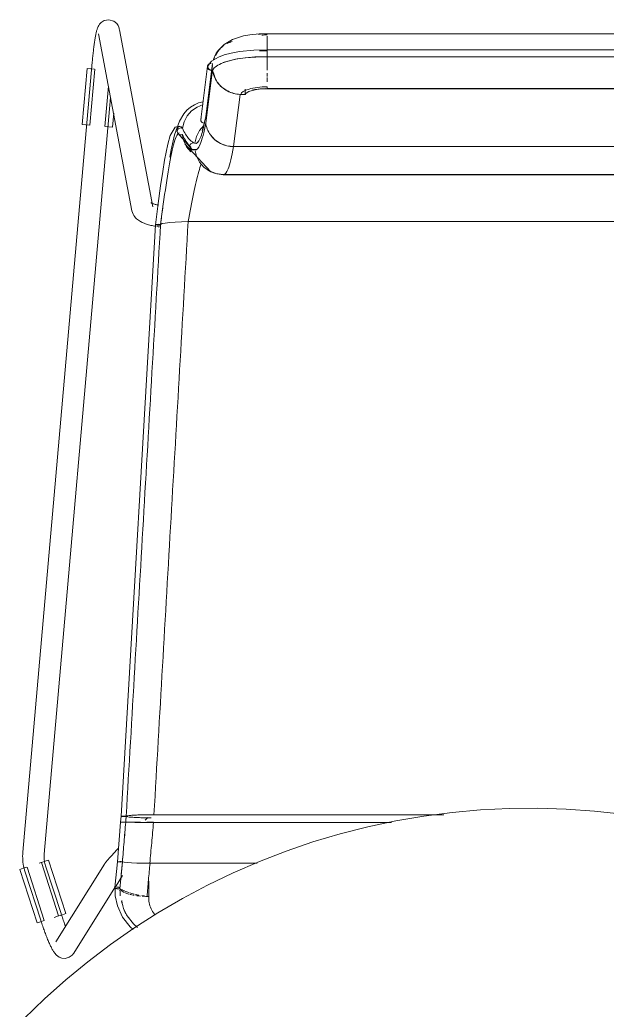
# Model space of a CAD drawing. Header units: millimetres. Extents: x 155927 to 317870, y -36033 to 97293.
# Drawn here: x 209893 to 210223, y 12593 to 13148 of the extents above; entities that cross this region are included whole.
import ezdxf

# ---------------------------------------------------------------- set-up
doc = ezdxf.new("R2010")
doc.units = ezdxf.units.MM
doc.header["$MEASUREMENT"] = 0
doc.layers.add('I-FURN', color=8, linetype='CONTINUOUS', lineweight=9)

msp = doc.modelspace()

# ---------------------------------------------------------------- linework, layer by layer
at = {"layer": 'I-FURN'}
for p, q in [((209940.38, 13147.8), (209938.73, 13146.75)), ((209943.14, 13148.28), (209940.38, 13147.8)), ((209945.89, 13147.45), (209943.14, 13148.28)), ((209945.89, 13147.45), (209947.47, 13146.12)), ((209936.21, 13142.08), (209936.11, 13141.67)), ((209936.32, 13142.48), (209936.21, 13142.08)), ((209936.44, 13142.88), (209936.32, 13142.48)), ((209936.56, 13143.28), (209936.44, 13142.88)), ((209936.7, 13143.68), (209936.56, 13143.28)), ((209936.87, 13144.11), (209936.7, 13143.68)), ((209937.09, 13144.58), (209936.87, 13144.11)), ((209937.39, 13145.14), (209937.09, 13144.58)), ((209937.87, 13145.85), (209937.39, 13145.14)), ((209938.73, 13146.75), (209937.87, 13145.85)), ((209947.47, 13146.12), (209948.21, 13145.04)), ((209948.21, 13145.04), (209948.59, 13144.24)), ((209948.59, 13144.24), (209948.8, 13143.62)), ((209948.8, 13143.62), (209948.94, 13143.1)), ((209948.94, 13143.1), (209949.03, 13142.69)), ((209967.84, 13043.4), (209949.03, 13142.69)), ((209935.16, 13136.61), (209935.07, 13136.01)), ((209935.25, 13137.2), (209935.16, 13136.61)), ((209935.34, 13137.77), (209935.25, 13137.2)), ((209935.44, 13138.32), (209935.34, 13137.77)), ((209935.53, 13138.85), (209935.44, 13138.32)), ((209935.62, 13139.37), (209935.53, 13138.85)), ((209935.72, 13139.86), (209935.62, 13139.37)), ((209935.81, 13140.34), (209935.72, 13139.86)), ((209935.91, 13140.8), (209935.81, 13140.34)), ((209936.01, 13141.24), (209935.91, 13140.8)), ((209936.11, 13141.67), (209936.01, 13141.24)), ((209937.24, 13140.45), (209956.05, 13041.16)), ((210007.84, 13134.36), (210012.56, 13137.23)), ((210012.56, 13137.23), (210018.71, 13139.25)), ((210018.71, 13139.25), (210022.21, 13139.9)), ((210022.21, 13139.9), (210027.42, 13140.42)), ((210027.42, 13140.42), (210031.93, 13140.5)), ((210031.93, 13140.5), (210031.93, 13140.33)), ((210326.79, 13140.5), (210031.93, 13140.5)), ((210031.93, 13140.2), (210031.93, 13140.48)), ((210031.93, 13137.26), (210031.93, 13139.01)), ((210031.93, 13134.4), (210031.93, 13136.98)), ((209934.45, 13131.38), (209934.37, 13130.67)), ((209934.54, 13132.08), (209934.45, 13131.38)), ((209934.62, 13132.77), (209934.54, 13132.08)), ((209934.71, 13133.44), (209934.62, 13132.77)), ((209934.8, 13134.11), (209934.71, 13133.44)), ((209934.89, 13134.76), (209934.8, 13134.11)), ((209934.98, 13135.39), (209934.89, 13134.76)), ((209935.07, 13136.01), (209934.98, 13135.39)), ((210004.2, 13130.45), (210005.87, 13132.52)), ((210005.87, 13132.52), (210007.84, 13134.36)), ((210016.49, 13130.52), (210024.37, 13131.32)), ((210024.37, 13131.32), (210031.93, 13131.46)), ((210031.93, 13134.24), (210031.93, 13131.22)), ((210031.93, 13131.22), (210031.93, 13134.23)), ((210326.79, 13131.46), (210031.93, 13131.46)), ((210031.93, 13127.51), (210031.93, 13131.46)), ((210031.93, 13131.46), (210031.93, 13131.39)), ((210031.93, 13131.39), (210031.93, 13131.2)), ((210031.93, 13131.2), (210031.93, 13130.89)), ((210031.93, 13130.89), (210031.93, 13130.5)), ((209933.84, 13125.51), (209933.77, 13124.76)), ((209933.91, 13126.26), (209933.84, 13125.51)), ((209933.98, 13127.01), (209933.91, 13126.26)), ((209934.06, 13127.76), (209933.98, 13127.01)), ((209934.13, 13128.49), (209934.06, 13127.76)), ((209934.21, 13129.23), (209934.13, 13128.49)), ((209934.29, 13129.95), (209934.21, 13129.23)), ((209934.37, 13130.67), (209934.29, 13129.95)), ((210000.73, 13125.08), (210004.56, 13127.38)), ((210002.86, 13128.18), (210004.2, 13130.45)), ((210004.56, 13127.38), (210007.73, 13128.57)), ((210007.73, 13128.57), (210011.77, 13129.65)), ((210010.6, 13125.3), (210007.78, 13124.43)), ((210014.1, 13126.11), (210010.6, 13125.3)), ((210011.77, 13129.65), (210016.49, 13130.52)), ((210019.54, 13126.94), (210014.1, 13126.11)), ((210025.52, 13127.41), (210019.54, 13126.94)), ((210031.93, 13127.5), (210025.52, 13127.41)), ((210031.93, 13130.5), (210031.93, 13130.05)), ((210031.93, 13130.05), (210031.93, 13129.56)), ((210031.93, 13129.56), (210031.93, 13129.06)), ((210031.93, 13129.06), (210031.93, 13128.58)), ((210031.93, 13128.58), (210031.93, 13128.17)), ((210031.93, 13128.17), (210031.93, 13127.84)), ((210031.93, 13127.84), (210031.93, 13127.61)), ((210031.93, 13127.61), (210031.93, 13127.51)), ((210031.93, 13127.53), (210031.93, 13123.72)), ((210031.93, 13123.72), (210031.93, 13127.53)), ((210031.93, 13127.5), (210326.79, 13127.5)), ((209933.76, 13124.6), (209894.81, 12681.28)), ((209928.18, 13089.59), (209930.94, 13121)), ((209930.94, 13121), (209932.99, 13120.82)), ((209932.42, 13089.21), (209935.18, 13120.62)), ((209932.99, 13120.82), (209935.05, 13120.64)), ((209933.77, 13124.76), (209933.76, 13124.6)), ((209994.63, 13092.42), (209998.48, 13122.19)), ((209997.46, 13090.51), (210001.3, 13120.21)), ((209997.48, 13094.06), (210001.32, 13123.75)), ((209998.84, 13122.69), (210000.73, 13125.08)), ((210000.55, 13117.78), (210001.17, 13122.56)), ((210007.78, 13124.43), (210007.26, 13124.24)), ((210031.93, 13119.97), (210031.93, 13123.52)), ((210031.93, 13116.5), (210031.93, 13118.34)), ((210031.93, 13113.51), (210031.93, 13115.98)), ((209942.85, 13111.08), (209940.86, 13088.47)), ((210019.58, 13109.35), (210019.58, 13106.34)), ((210021.57, 13107.99), (210023.55, 13108.66)), ((210023.55, 13108.66), (210026.05, 13109.17)), ((210026.05, 13109.17), (210028.9, 13109.49)), ((210028.9, 13109.49), (210031.93, 13109.6)), ((210326.79, 13109.66), (210031.93, 13109.66)), ((210031.93, 13109.6), (210326.79, 13109.6)), ((209906.76, 12680.23), (209944.06, 13104.73)), ((210013, 13077.13), (210016.86, 13106.41)), ((210016.86, 13106.41), (210019.58, 13106.34)), ((210019.58, 13106.34), (210020.22, 13107.2)), ((210020.22, 13107.2), (210021.57, 13107.99)), ((209986.89, 13097.52), (209985.15, 13095.56)), ((209988.87, 13099.2), (209986.89, 13097.52)), ((209991.07, 13100.58), (209988.87, 13099.2)), ((209992.57, 13099.35), (209989.48, 13097.18)), ((209993.43, 13101.61), (209991.07, 13100.58)), ((209996.08, 13100.75), (209992.57, 13099.35)), ((209995.94, 13102.27), (209993.43, 13101.61)), ((209945.09, 13088.1), (209945.79, 13095.99)), ((209985.15, 13095.56), (209982.65, 13091.44)), ((209987, 13094.35), (209985.26, 13091.03)), ((209989.48, 13097.18), (209987, 13094.35)), ((209994.68, 13092.65), (209994.61, 13092.18)), ((209994.61, 13092.18), (209994.68, 13091.71)), ((209994.87, 13093.09), (209994.68, 13092.65)), ((209996.23, 13088.55), (209997.6, 13094.84)), ((209930.23, 13089.41), (209928.18, 13089.59)), ((209932.29, 13089.22), (209930.23, 13089.41)), ((209943.05, 13088.28), (209940.99, 13088.46)), ((209945.09, 13088.1), (209943.05, 13088.28)), ((209977.58, 13083.45), (209980.35, 13088.09)), ((209982.65, 13091.44), (209979.98, 13083.82)), ((209980.35, 13088.09), (209982.54, 13088.62)), ((209981.75, 13086.64), (209981.55, 13086.18)), ((209981.56, 13086.18), (209981.75, 13086.64)), ((209981.75, 13086.64), (209982.05, 13087.03)), ((209982.05, 13087.03), (209981.75, 13086.64)), ((209982.05, 13087.03), (209982.44, 13087.34)), ((209982.44, 13087.34), (209982.05, 13087.03)), ((209982.44, 13087.34), (209982.9, 13087.53)), ((209982.89, 13087.53), (209982.44, 13087.34)), ((209982.54, 13088.62), (209983.45, 13088.32)), ((209983.39, 13087.61), (209982.89, 13087.53)), ((209982.9, 13087.53), (209983.39, 13087.61)), ((209983.39, 13087.61), (209983.89, 13087.56)), ((209983.89, 13087.57), (209983.39, 13087.61)), ((209984.36, 13087.4), (209983.89, 13087.57)), ((209983.89, 13087.56), (209984.36, 13087.4)), ((209985.26, 13091.03), (209984.36, 13087.4)), ((209996.47, 13089.02), (209993.96, 13086.14)), ((209994.68, 13091.71), (209994.87, 13091.27)), ((209994.87, 13091.27), (209995.16, 13090.89)), ((209995.16, 13090.89), (209995.55, 13090.59)), ((209995.47, 13086.11), (209996.23, 13088.55)), ((209995.55, 13090.59), (209996, 13090.4)), ((209996, 13090.4), (209996.49, 13090.32)), ((209996.49, 13090.32), (209996.99, 13090.35)), ((209976.17, 13078.45), (209977.58, 13083.45)), ((209979.98, 13083.82), (209978.09, 13075.3)), ((209981.48, 13085.7), (209981.56, 13086.18)), ((209981.55, 13086.18), (209981.48, 13085.7)), ((209981.54, 13085.21), (209981.48, 13085.7)), ((209981.48, 13085.7), (209981.54, 13085.21)), ((209981.73, 13084.75), (209981.54, 13085.21)), ((209981.54, 13085.21), (209981.72, 13084.75)), ((209981.68, 13084.84), (209989.8, 13075.42)), ((209981.83, 13084.57), (209981.71, 13084.79)), ((209981.72, 13084.75), (209982.01, 13084.35)), ((209982.01, 13084.35), (209981.73, 13084.75)), ((209982.39, 13084.03), (209982.01, 13084.35)), ((209982.01, 13084.35), (209982.39, 13084.03)), ((209982.84, 13083.83), (209982.39, 13084.03)), ((209982.39, 13084.03), (209982.84, 13083.82)), ((209983.33, 13083.74), (209982.84, 13083.83)), ((209982.84, 13083.82), (209983.33, 13083.73)), ((209983.83, 13083.77), (209983.33, 13083.74)), ((209983.33, 13083.73), (209983.83, 13083.76)), ((209984.31, 13083.92), (209983.83, 13083.77)), ((209983.83, 13083.76), (209984.31, 13083.91)), ((209985.1, 13080.3), (209984.31, 13083.92)), ((209984.31, 13083.91), (209985.09, 13080.3)), ((209992.21, 13082.75), (209991.32, 13079.03)), ((209993.96, 13086.14), (209992.21, 13082.75)), ((210000.09, 13083.75), (210002.57, 13081)), ((210002.57, 13081), (210005.69, 13078.93)), ((209974.37, 13069.44), (209976.17, 13078.45)), ((209978.09, 13075.3), (209977.35, 13071.23)), ((209985.09, 13080.3), (209986.73, 13076.98)), ((209986.74, 13076.98), (209985.1, 13080.3)), ((209985.79, 13078.65), (210000.39, 13062.95)), ((209986.73, 13076.98), (209989.13, 13074.14)), ((209989.13, 13074.14), (209986.74, 13076.98)), ((209988.54, 13077.77), (209988.47, 13077.28)), ((209988.47, 13077.28), (209988.54, 13076.79)), ((209988.48, 13077.28), (209988.54, 13077.77)), ((209988.54, 13076.79), (209988.48, 13077.28)), ((209988.54, 13077.77), (209988.73, 13078.23)), ((209988.73, 13078.23), (209988.54, 13077.77)), ((209988.73, 13076.33), (209988.54, 13076.79)), ((209988.54, 13076.79), (209988.73, 13076.33)), ((209988.73, 13078.23), (209989.03, 13078.63)), ((209989.02, 13078.63), (209988.73, 13078.23)), ((209989.03, 13075.93), (209988.73, 13076.33)), ((209988.73, 13076.33), (209989.02, 13075.92)), ((209989.41, 13078.95), (209989.02, 13078.63)), ((209989.02, 13075.92), (209989.41, 13075.61)), ((209989.03, 13078.63), (209989.41, 13078.95)), ((209989.41, 13075.61), (209989.03, 13075.93)), ((209989.41, 13078.95), (209989.86, 13079.15)), ((209989.86, 13079.15), (209989.41, 13078.95)), ((209989.86, 13075.41), (209989.41, 13075.61)), ((209989.41, 13075.61), (209989.86, 13075.41)), ((209989.5, 13075.56), (209992.38, 13075.51)), ((209989.86, 13079.15), (209990.35, 13079.23)), ((209990.35, 13079.23), (209989.86, 13079.15)), ((209990.35, 13075.33), (209989.86, 13075.41)), ((209989.86, 13075.41), (209990.35, 13075.32)), ((209990.35, 13079.23), (209990.85, 13079.19)), ((209990.85, 13079.19), (209990.35, 13079.23)), ((209990.85, 13075.37), (209990.35, 13075.33)), ((209990.35, 13075.32), (209990.85, 13075.36)), ((209990.64, 13079.32), (209991.07, 13079.13)), ((209990.85, 13079.19), (209991.32, 13079.03)), ((209991.32, 13079.03), (209990.85, 13079.19)), ((209991.32, 13075.53), (209990.85, 13075.37)), ((209990.85, 13075.36), (209991.32, 13075.52)), ((209991.32, 13075.52), (209992.21, 13071.81)), ((210005.69, 13078.93), (210009.23, 13077.61)), ((210009.23, 13077.61), (210013, 13077.13)), ((210345.72, 13077.13), (210013, 13077.13)), ((210013, 13077.13), (210345.72, 13077.13)), ((209992.23, 13071.75), (209993.96, 13068.42)), ((209993.97, 13068.42), (209992.24, 13071.75)), ((209973.34, 13063.12), (209974.37, 13069.44)), ((209993.96, 13068.42), (209996.47, 13065.54)), ((209996.47, 13065.55), (209993.97, 13068.42)), ((209999.61, 13063.38), (209996.47, 13065.55)), ((209996.47, 13065.54), (209999.61, 13063.37)), ((209972.15, 13055.1), (209973.34, 13063.12)), ((209999.29, 13063.55), (210003.76, 13061.82)), ((210003.18, 13062.01), (209999.61, 13063.38)), ((209999.61, 13063.37), (210003.18, 13062.01)), ((210000.39, 13062.95), (210002.32, 13062.25)), ((210006.97, 13061.54), (210003.18, 13062.01)), ((210003.18, 13062.01), (210006.97, 13061.53)), ((210003.76, 13061.82), (210007.51, 13061.38)), ((210351.75, 13061.53), (210006.97, 13061.53)), ((210006.97, 13061.53), (210351.75, 13061.53)), ((210007.5, 13061.38), (210312.3, 13061.38)), ((209970.8, 13045.17), (209972.15, 13055.1)), ((209966.62, 13045.63), (209966.65, 13045.61)), ((209966.65, 13045.61), (209966.72, 13045.57)), ((209966.72, 13045.57), (209966.81, 13045.52)), ((209966.81, 13045.52), (209966.96, 13045.45)), ((209966.96, 13045.45), (209967.15, 13045.36)), ((209967.15, 13045.36), (209967.39, 13045.26)), ((209967.39, 13045.26), (209967.65, 13045.16)), ((209967.65, 13045.16), (209967.96, 13045.06)), ((209967.96, 13045.06), (209968.29, 13044.95)), ((209968.29, 13044.95), (209968.66, 13044.84)), ((209968.66, 13044.84), (209969.05, 13044.73)), ((209969.05, 13044.73), (209969.47, 13044.63)), ((209969.25, 13033.32), (209970.8, 13045.17)), ((209969.47, 13044.63), (209969.92, 13044.52)), ((209969.92, 13044.52), (209970.39, 13044.42)), ((209970.39, 13044.42), (209970.88, 13044.32)), ((209956.05, 13041.16), (209956.31, 13040.17)), ((209956.31, 13040.17), (209956.67, 13039.28)), ((209956.67, 13039.28), (209957.11, 13038.49)), ((209957.11, 13038.49), (209957.59, 13037.8)), ((209957.59, 13037.8), (209958.1, 13037.2)), ((209958.1, 13037.2), (209958.63, 13036.69)), ((209958.63, 13036.69), (209959.16, 13036.23)), ((209969.24, 13033.31), (209949.96, 12701.41)), ((209959.16, 13036.23), (209959.69, 13035.83)), ((209959.69, 13035.83), (209960.22, 13035.47)), ((209960.22, 13035.47), (209960.76, 13035.15)), ((209960.76, 13035.15), (209961.3, 13034.86)), ((209961.3, 13034.86), (209961.85, 13034.59)), ((209961.85, 13034.59), (209962.41, 13034.33)), ((209962.41, 13034.33), (209962.98, 13034.1)), ((209962.98, 13034.1), (209963.56, 13033.88)), ((209963.56, 13033.88), (209964.16, 13033.67)), ((209964.16, 13033.67), (209964.76, 13033.48)), ((209964.76, 13033.48), (209965.38, 13033.3)), ((209965.38, 13033.3), (209966.01, 13033.12)), ((209966.01, 13033.12), (209966.65, 13032.96)), ((209966.65, 13032.96), (209967.31, 13032.81)), ((209967.31, 13032.81), (209967.97, 13032.67)), ((209967.97, 13032.67), (209968.65, 13032.53)), ((209968.65, 13032.53), (209969.35, 13032.41)), ((209969.24, 13033.32), (209969.31, 13033.37)), ((209969.3, 13033.26), (209969.24, 13033.31)), ((209969.32, 13033.37), (209969.25, 13033.32)), ((209969.25, 13033.32), (209969.31, 13033.26)), ((209969.49, 13033.21), (209969.3, 13033.26)), ((209969.31, 13033.37), (209969.51, 13033.42)), ((209969.31, 13033.26), (209969.49, 13033.21)), ((209969.51, 13033.42), (209969.32, 13033.37)), ((209969.49, 13033.21), (209969.78, 13033.17)), ((209969.78, 13033.17), (209969.49, 13033.21)), ((209969.81, 13033.46), (209969.51, 13033.42)), ((209969.51, 13033.42), (209969.81, 13033.46)), ((209969.78, 13033.17), (209970.16, 13033.13)), ((209970.16, 13033.13), (209969.78, 13033.17)), ((209970.19, 13033.5), (209969.81, 13033.46)), ((209969.81, 13033.46), (209970.19, 13033.5)), ((209970.05, 13032.29), (209970.77, 13032.18)), ((209970.16, 13033.13), (209970.61, 13033.11)), ((209970.61, 13033.11), (209970.16, 13033.13)), ((209970.65, 13033.52), (209970.19, 13033.5)), ((209970.19, 13033.5), (209970.65, 13033.52)), ((209970.61, 13033.11), (209971.1, 13033.1)), ((209971.1, 13033.1), (209970.61, 13033.11)), ((209971.14, 13033.53), (209970.65, 13033.52)), ((209970.65, 13033.52), (209971.14, 13033.53)), ((209970.77, 13032.18), (209971.49, 13032.08)), ((209971.1, 13033.1), (209971.6, 13033.1)), ((209971.6, 13033.1), (209971.1, 13033.1)), ((209971.64, 13033.52), (209971.14, 13033.53)), ((209971.14, 13033.53), (209971.64, 13033.52)), ((209972.11, 13033.5), (209971.64, 13033.52)), ((209971.64, 13033.52), (209972.11, 13033.5)), ((209972.11, 13033.5), (209973.01, 13033.9)), ((209973.01, 13033.9), (209972.11, 13033.5)), ((209973.01, 13033.9), (209974.75, 13034.27)), ((209974.76, 13034.27), (209973.01, 13033.9)), ((209974.76, 13034.27), (209977.22, 13034.58)), ((209977.25, 13034.58), (209974.76, 13034.27)), ((209977.25, 13034.58), (209980.31, 13034.82)), ((209980.36, 13034.82), (209977.25, 13034.58)), ((209980.35, 13034.82), (209983.83, 13034.97)), ((209983.89, 13034.97), (209980.36, 13034.82)), ((209983.89, 13034.97), (209987.58, 13035.03)), ((209987.66, 13035.03), (209983.89, 13034.97)), ((210371.06, 13035.03), (209987.66, 13035.03)), ((209987.66, 13035.03), (210371.06, 13035.03)), ((210135.77, 12703.61), (210119.9, 12701.55)), ((210151.7, 12705.04), (210135.77, 12703.61)), ((210167.68, 12705.83), (210151.7, 12705.04)), ((210183.68, 12705.97), (210167.68, 12705.83)), ((210199.67, 12705.48), (210183.68, 12705.97)), ((210215.63, 12704.35), (210199.67, 12705.48)), ((210231.53, 12702.58), (210215.63, 12704.35)), ((209949.68, 12698.05), (209947.86, 12675.85)), ((209949.68, 12698.05), (209949.95, 12701.41)), ((209949.75, 12698.05), (209949.68, 12698.05)), ((209949.68, 12698.05), (209949.75, 12698.05)), ((209949.75, 12698.05), (209949.68, 12698.05)), ((209949.68, 12698.05), (209949.74, 12698.05)), ((209949.93, 12698.04), (209950.23, 12698.04)), ((209950.23, 12698.04), (209949.94, 12698.04)), ((209950.02, 12701.43), (209949.96, 12701.41)), ((209949.96, 12701.41), (209950.02, 12701.38)), ((209950.21, 12701.46), (209950.02, 12701.43)), ((209950.02, 12701.38), (209950.21, 12701.35)), ((209950.5, 12701.48), (209950.21, 12701.46)), ((209950.21, 12701.35), (209950.51, 12701.33)), ((209950.23, 12698.05), (209950.62, 12698.05)), ((209950.61, 12698.05), (209950.23, 12698.05)), ((209950.61, 12698.04), (209950.23, 12698.04)), ((209950.23, 12698.04), (209950.61, 12698.04)), ((209950.88, 12701.5), (209950.5, 12701.48)), ((209950.51, 12701.33), (209950.89, 12701.31)), ((209951.07, 12698.05), (209950.61, 12698.05)), ((209951.06, 12698.04), (209950.61, 12698.04)), ((209950.61, 12698.04), (209951.06, 12698.04)), ((209950.62, 12698.05), (209951.07, 12698.05)), ((209951.33, 12701.51), (209950.88, 12701.5)), ((209950.89, 12701.31), (209951.34, 12701.3)), ((209951.55, 12698.04), (209951.06, 12698.04)), ((209951.06, 12698.04), (209951.55, 12698.04)), ((209951.07, 12698.05), (209951.56, 12698.05)), ((209951.56, 12698.05), (209951.07, 12698.05)), ((209951.82, 12701.52), (209951.33, 12701.51)), ((209951.34, 12701.3), (209951.83, 12701.3)), ((209952.05, 12698.04), (209951.55, 12698.04)), ((209951.55, 12698.04), (209952.05, 12698.04)), ((209951.56, 12698.05), (209952.06, 12698.05)), ((209952.05, 12698.05), (209951.56, 12698.05)), ((209952.32, 12701.51), (209951.82, 12701.52)), ((209951.83, 12701.3), (209952.33, 12701.3)), ((209952.52, 12698.05), (209952.05, 12698.05)), ((209952.52, 12698.04), (209952.05, 12698.04)), ((209952.05, 12698.04), (209952.52, 12698.04)), ((209952.06, 12698.05), (209952.53, 12698.05)), ((209952.79, 12701.51), (209952.32, 12701.51)), ((209952.33, 12701.3), (209952.8, 12701.31)), ((209953.41, 12698.02), (209952.52, 12698.04)), ((209952.52, 12698.04), (209953.4, 12698.02)), ((209953.68, 12701.72), (209952.79, 12701.51)), ((209952.8, 12701.31), (209953.7, 12701.1)), ((209953.4, 12698.02), (209955.15, 12698.01)), ((209955.15, 12698.01), (209953.41, 12698.02)), ((209953.42, 12698.07), (209955.18, 12698.08)), ((209955.17, 12698.08), (209953.42, 12698.07)), ((209955.43, 12701.91), (209953.68, 12701.72)), ((209953.7, 12701.1), (209955.45, 12700.9)), ((209955.15, 12698.01), (209957.65, 12698)), ((209957.65, 12698), (209955.16, 12698.01)), ((209957.67, 12698.09), (209955.17, 12698.08)), ((209955.18, 12698.08), (209957.67, 12698.09)), ((209957.93, 12702.07), (209955.43, 12701.91)), ((209955.45, 12700.9), (209957.95, 12700.74)), ((209957.65, 12698), (209960.79, 12697.99)), ((209960.79, 12697.99), (209957.66, 12698)), ((209957.67, 12698.09), (209960.8, 12698.1)), ((209960.79, 12698.1), (209957.67, 12698.09)), ((209961.06, 12702.2), (209957.93, 12702.07)), ((209957.95, 12700.74), (209961.07, 12700.62)), ((209964.36, 12697.99), (209960.79, 12697.99)), ((209960.79, 12697.99), (209964.36, 12697.99)), ((209964.62, 12702.27), (209961.06, 12702.2)), ((209961.07, 12700.62), (209964.62, 12700.54)), ((209964.92, 12700.66), (209963.45, 12699.13)), ((209964.35, 12698.11), (209968.13, 12698.11)), ((209968.13, 12698.11), (209964.35, 12698.11)), ((209968.14, 12697.98), (209964.36, 12697.99)), ((209964.36, 12697.99), (209968.14, 12697.98)), ((209968.41, 12702.3), (209964.62, 12702.27)), ((209964.62, 12700.54), (209966.87, 12700.52)), ((210101.78, 12697.98), (209968.14, 12697.98)), ((209968.14, 12697.98), (210101.78, 12697.98)), ((210131, 12702.3), (209968.41, 12702.3)), ((209968.41, 12702.3), (210131, 12702.3)), ((210104.13, 12698.86), (210088.48, 12695.53)), ((210119.9, 12701.55), (210104.13, 12698.86)), ((210088.48, 12695.53), (210072.97, 12691.59)), ((210057.64, 12687.03), (210042.5, 12681.85)), ((210072.97, 12691.59), (210057.64, 12687.03)), ((209894.81, 12681.28), (209894.73, 12680.14)), ((209945.44, 12680.25), (209945.82, 12680.67)), ((209945.82, 12680.67), (209946.21, 12681.09)), ((209946.21, 12681.09), (209946.61, 12681.53)), ((209946.61, 12681.53), (209947.03, 12681.97)), ((209947.03, 12681.97), (209947.45, 12682.42)), ((209947.45, 12682.42), (209947.88, 12682.89)), ((209947.88, 12682.89), (209948.32, 12683.36)), ((210042.5, 12681.85), (210027.58, 12676.08)), ((209894.73, 12680.14), (209894.7, 12679)), ((209894.7, 12679), (209894.71, 12677.86)), ((209894.71, 12677.86), (209894.77, 12676.72)), ((209894.77, 12676.72), (209894.88, 12675.58)), ((209894.88, 12675.58), (209895.03, 12674.45)), ((209903.95, 12675.1), (209905.11, 12675.48)), ((209905.21, 12675.51), (209914.9, 12645.5)), ((209905.33, 12675.55), (209907.3, 12676.18)), ((209906.7, 12678.88), (209906.72, 12679.54)), ((209906.71, 12678.22), (209906.7, 12678.88)), ((209906.74, 12677.56), (209906.71, 12678.22)), ((209906.72, 12679.54), (209906.76, 12680.2)), ((209906.81, 12676.9), (209906.74, 12677.56)), ((209906.76, 12680.2), (209906.76, 12680.23)), ((209906.89, 12676.24), (209906.81, 12676.9)), ((209907.01, 12675.59), (209906.89, 12676.24)), ((209907.15, 12674.94), (209907.01, 12675.59)), ((209907.3, 12676.18), (209909.25, 12676.81)), ((209918.94, 12646.81), (209909.25, 12676.81)), ((209940.82, 12674.9), (209941, 12675.16)), ((209941, 12675.16), (209941.17, 12675.39)), ((209941.17, 12675.39), (209941.35, 12675.61)), ((209941.35, 12675.61), (209941.53, 12675.83)), ((209941.53, 12675.83), (209941.72, 12676.06)), ((209941.72, 12676.06), (209941.92, 12676.31)), ((209941.92, 12676.31), (209942.13, 12676.56)), ((209942.13, 12676.56), (209942.36, 12676.82)), ((209942.36, 12676.82), (209942.61, 12677.1)), ((209942.61, 12677.1), (209942.86, 12677.4)), ((209942.86, 12677.4), (209943.14, 12677.71)), ((209943.14, 12677.71), (209943.42, 12678.03)), ((209943.42, 12678.03), (209943.73, 12678.37)), ((209943.73, 12678.37), (209944.04, 12678.72)), ((209944.04, 12678.72), (209944.37, 12679.08)), ((209944.37, 12679.08), (209944.71, 12679.46)), ((209944.71, 12679.46), (209945.07, 12679.85)), ((209945.07, 12679.85), (209945.44, 12680.25)), ((209947.85, 12675.85), (209946.43, 12661.35)), ((209947.92, 12675.87), (209947.85, 12675.85)), ((209947.85, 12675.85), (209947.92, 12675.82)), ((209947.86, 12675.85), (209947.92, 12675.87)), ((209947.92, 12675.82), (209947.86, 12675.85)), ((209948.1, 12675.9), (209947.92, 12675.87)), ((209947.92, 12675.87), (209948.11, 12675.9)), ((209947.92, 12675.82), (209948.11, 12675.8)), ((209948.4, 12675.92), (209948.1, 12675.9)), ((209948.11, 12675.9), (209948.4, 12675.92)), ((209948.11, 12675.8), (209948.41, 12675.77)), ((209948.41, 12675.77), (209948.11, 12675.8)), ((209948.78, 12675.93), (209948.4, 12675.92)), ((209948.4, 12675.92), (209948.78, 12675.93)), ((209948.41, 12675.77), (209948.79, 12675.76)), ((209948.79, 12675.76), (209948.41, 12675.77)), ((209949.23, 12675.94), (209948.78, 12675.93)), ((209948.78, 12675.93), (209949.23, 12675.94)), ((209948.79, 12675.76), (209949.24, 12675.75)), ((209949.25, 12675.75), (209948.79, 12675.76)), ((209949.72, 12675.95), (209949.23, 12675.94)), ((209949.23, 12675.94), (209949.72, 12675.95)), ((209949.24, 12675.75), (209949.73, 12675.74)), ((209949.74, 12675.74), (209949.25, 12675.75)), ((209949.73, 12675.74), (209950.23, 12675.75)), ((209950.24, 12675.75), (209949.74, 12675.74)), ((209950.69, 12675.94), (209950.22, 12675.95)), ((209950.22, 12675.95), (209950.69, 12675.94)), ((209950.23, 12675.75), (209950.7, 12675.75)), ((209950.71, 12675.75), (209950.24, 12675.75)), ((209950.7, 12675.75), (209951.59, 12675.56)), ((209951.59, 12675.56), (209950.71, 12675.75)), ((209953.31, 12675.38), (209951.59, 12675.56)), ((209951.59, 12675.56), (209953.33, 12675.38)), ((209955.77, 12675.23), (209953.33, 12675.38)), ((209953.33, 12675.38), (209955.81, 12675.23)), ((209958.84, 12675.12), (209955.8, 12675.23)), ((209955.81, 12675.23), (209958.91, 12675.12)), ((209962.35, 12675.04), (209958.9, 12675.12)), ((209958.91, 12675.12), (209962.34, 12675.04)), ((210027.58, 12676.08), (210012.9, 12669.71)), ((209893.1, 12671.6), (209895.05, 12672.23)), ((209902.78, 12641.59), (209893.1, 12671.6)), ((209895.03, 12674.45), (209895.23, 12673.32)), ((209895.05, 12672.23), (209897.02, 12672.87)), ((209895.23, 12673.32), (209895.47, 12672.21)), ((209895.47, 12672.21), (209895.75, 12671.1)), ((209895.75, 12671.1), (209896.08, 12670.01)), ((209896.08, 12670.01), (209896.1, 12669.96)), ((209896.1, 12669.96), (209904.81, 12643.15)), ((209906.83, 12642.9), (209897.14, 12672.9)), ((209907.32, 12674.3), (209907.15, 12674.94)), ((209907.51, 12673.67), (209907.32, 12674.3)), ((209916.22, 12646.86), (209907.51, 12673.67)), ((209940.6, 12674.58), (209913.3, 12630.99)), ((209940.6, 12674.58), (209940.82, 12674.9)), ((209962.44, 12675.04), (209966.2, 12675.02)), ((209966.08, 12675.02), (209962.44, 12675.04)), ((209966.2, 12675.02), (210026.32, 12675.02)), ((210026.32, 12675.02), (209966.2, 12675.02)), ((210012.9, 12669.71), (209998.49, 12662.77)), ((209947.11, 12662.36), (209950.77, 12668.21)), ((209965.49, 12664.97), (209965.49, 12655.22)), ((209923.47, 12624.62), (209946.5, 12661.39)), ((209946.64, 12656.79), (209946.55, 12662.25)), ((209998.49, 12662.77), (209984.37, 12655.25)), ((209947.85, 12651.14), (209946.64, 12656.79)), ((209965.55, 12656.46), (209964.5, 12656.46)), ((209984.37, 12655.25), (209970.56, 12647.17)), ((209950.76, 12644.83), (209947.85, 12651.14)), ((209953.33, 12645.53), (209951.42, 12649.22)), ((209904.74, 12642.22), (209902.78, 12641.59)), ((209906.71, 12642.86), (209904.74, 12642.22)), ((209904.96, 12642.69), (209904.81, 12643.15)), ((209905.2, 12641.95), (209904.96, 12642.69)), ((209905.45, 12641.22), (209905.2, 12641.95)), ((209912.32, 12644.67), (209914.8, 12645.47)), ((209916.99, 12646.18), (209915.02, 12645.54)), ((209916.33, 12646.53), (209916.22, 12646.86)), ((209916.56, 12645.84), (209916.33, 12646.53)), ((209916.79, 12645.15), (209916.56, 12645.84)), ((209917.02, 12644.46), (209916.79, 12645.15)), ((209918.94, 12646.81), (209916.99, 12646.18)), ((209917.25, 12643.78), (209917.02, 12644.46)), ((209917.49, 12643.11), (209917.25, 12643.78)), ((209917.72, 12642.44), (209917.49, 12643.11)), ((209917.96, 12641.79), (209917.72, 12642.44)), ((209918.19, 12641.14), (209917.96, 12641.79)), ((209955.09, 12639.3), (209950.76, 12644.83)), ((209956.83, 12640.96), (209953.33, 12645.53)), ((209970.56, 12647.17), (209957.08, 12638.55)), ((209905.7, 12640.48), (209905.45, 12641.22)), ((209905.95, 12639.75), (209905.7, 12640.48)), ((209906.2, 12639.03), (209905.95, 12639.75)), ((209906.45, 12638.32), (209906.2, 12639.03)), ((209906.71, 12637.61), (209906.45, 12638.32)), ((209906.96, 12636.91), (209906.71, 12637.61)), ((209907.22, 12636.22), (209906.96, 12636.91)), ((209907.47, 12635.54), (209907.22, 12636.22)), ((209918.43, 12640.5), (209918.19, 12641.14)), ((209918.66, 12639.88), (209918.43, 12640.5)), ((209957.08, 12638.55), (209943.96, 12629.39)), ((209956.8, 12637.93), (209955.09, 12639.3)), ((209959.17, 12639), (209956.83, 12640.96)), ((209907.73, 12634.88), (209907.47, 12635.54)), ((209907.98, 12634.23), (209907.73, 12634.88)), ((209908.23, 12633.59), (209907.98, 12634.23)), ((209908.48, 12632.96), (209908.23, 12633.59)), ((209908.73, 12632.35), (209908.48, 12632.96)), ((209908.98, 12631.75), (209908.73, 12632.35)), ((209909.22, 12631.18), (209908.98, 12631.75)), ((209909.47, 12630.61), (209909.22, 12631.18)), ((209909.71, 12630.07), (209909.47, 12630.61)), ((209909.94, 12629.54), (209909.71, 12630.07)), ((209910.18, 12629.03), (209909.94, 12629.54)), ((209910.41, 12628.54), (209910.18, 12629.03)), ((209910.64, 12628.07), (209910.41, 12628.54)), ((209910.87, 12627.61), (209910.64, 12628.07)), ((209911.1, 12627.17), (209910.87, 12627.61)), ((209911.33, 12626.74), (209911.1, 12627.17)), ((209911.56, 12626.33), (209911.33, 12626.74)), ((209911.8, 12625.93), (209911.56, 12626.33)), ((209912.04, 12625.54), (209911.8, 12625.93)), ((209912.29, 12625.16), (209912.04, 12625.54)), ((209912.57, 12624.76), (209912.29, 12625.16)), ((209943.96, 12629.39), (209931.22, 12619.72)), ((209912.88, 12624.36), (209912.57, 12624.76)), ((209913.25, 12623.94), (209912.88, 12624.36)), ((209913.72, 12623.47), (209913.25, 12623.94)), ((209914.35, 12622.95), (209913.72, 12623.47)), ((209915.26, 12622.39), (209914.35, 12622.95)), ((209916.64, 12621.86), (209915.26, 12622.39)), ((209918.61, 12621.69), (209916.64, 12621.86)), ((209920.84, 12622.28), (209918.61, 12621.69)), ((209931.22, 12619.72), (209918.87, 12609.55)), ((209922.57, 12623.5), (209920.84, 12622.28)), ((209922.57, 12623.5), (209923.47, 12624.62)), ((209918.87, 12609.55), (209906.94, 12598.89)), ((209906.94, 12598.89), (209895.44, 12587.76))]:
    msp.add_line(p, q, dxfattribs=at)
for centre, major_axis, ratio, start_param, end_param in [((210031.93, 13136.22), (-12.4, 0), 0.287441, 4.712389, 4.950404), ((210031.93, 13124.75), (0, -15.75), 0.000004, 5.8107, 5.99294), ((209996.58, 13092.19), (-1.96, 0), 0.955139, 5.775592, 8.064923), ((210013.13, 13092.2), (-15.78, 0), 0.955139, 0.112537, 0.354036), ((210013.13, 13092.2), (-15.78, 0), 0.955139, 0.354206, 0.595753), ((210013.13, 13092.2), (-15.78, 0), 0.955139, 0.595876, 1.562553)]:
    msp.add_ellipse(centre, major_axis=major_axis, ratio=ratio, start_param=start_param, end_param=end_param, dxfattribs=at)
for points in [[(210026.96, 13140.19), (210028.55, 13140.34), (210030.22, 13140.42), (210031.93, 13140.41)], [(210012.33, 13136.05), (210011.37, 13135.8), (210010.44, 13135.45), (210009.55, 13135.02)], [(210027.67, 13130.91), (210029.08, 13130.95), (210030.5, 13130.95), (210031.93, 13130.93)], [(210001.5, 13120.2), (210001.86, 13120.93), (210003.17, 13122.33), (210006.87, 13124.23), (210011.94, 13125.76), (210018.08, 13126.87), (210024.94, 13127.5), (210029.59, 13127.57), (210031.93, 13127.53)], [(210002.01, 13126.01), (210002.12, 13126.37), (210002.25, 13126.74), (210002.38, 13127.09)], [(210001.03, 13120.06), (210000.95, 13120.04), (210000.79, 13120.02), (210000.62, 13120.02), (210000.54, 13120.03)], [(210001.3, 13120.21), (210001.45, 13118.97), (210002.03, 13116.59), (210003.79, 13113.25), (210006.32, 13110.41), (210009.47, 13108.22), (210013.07, 13106.81), (210015.57, 13106.45), (210016.86, 13106.41)], [(210003.01, 13115.23), (210002.45, 13116.33), (210002.12, 13117.51), (210001.84, 13118.7)], [(210017.11, 13106.42), (210017.37, 13107.54), (210020.75, 13109.7), (210028.15, 13110.67), (210031.93, 13110.73)], [(210031.09, 13109.65), (210028.32, 13109.59), (210025.17, 13109.32), (210023.56, 13108.71)], [(209997.46, 13090.51), (209996.43, 13085.01), (209994.39, 13076.95), (209992.34, 13074.98), (209991.32, 13075.53)], [(210006.97, 13061.54), (210007.15, 13061.44), (210007.33, 13061.38), (210007.5, 13061.38)], [(209973.29, 13042.67), (209972.9, 13039.64), (209972.51, 13036.58), (209972.13, 13033.51)], [(209952.79, 12701.51), (209956.01, 12756.91), (209962.45, 12867.67), (209968.89, 12978.27), (209972.11, 13033.5)], [(209977.99, 12868.79), (209981.19, 12924.25), (209984.39, 12979.67), (209987.58, 13035.03)], [(209968.41, 12702.3), (209971.6, 12757.83), (209974.8, 12813.35), (209977.99, 12868.79)], [(209952.8, 12701.31), (209952.2, 12701.29), (209950.69, 12701.29), (209949.95, 12701.37), (209949.95, 12701.41)], [(209950.71, 12675.75), (209951.01, 12679.46), (209951.61, 12686.89), (209952.22, 12694.32), (209952.52, 12698.04)], [(209952.79, 12701.51), (209952.74, 12700.93), (209952.65, 12699.77), (209952.56, 12698.62), (209952.52, 12698.04)], [(209952.8, 12701.31), (209952.75, 12700.76), (209952.66, 12699.68), (209952.57, 12698.6), (209952.53, 12698.05)], [(209967.11, 12686.49), (209967.46, 12690.32), (209967.8, 12694.15), (209968.14, 12697.98)], [(209950.69, 12675.94), (209950.99, 12679.59), (209951.3, 12683.24), (209951.6, 12686.89)], [(209951.9, 12690.5), (209951.93, 12690.91), (209951.97, 12691.32), (209952, 12691.73)], [(209966.08, 12675.02), (209966.42, 12678.84), (209966.77, 12682.66), (209967.11, 12686.49)], [(209950.7, 12675.75), (209950.46, 12673.23), (209949.98, 12668.19), (209949.51, 12663.24), (209949.27, 12660.8)], [(209950.69, 12675.94), (209950.45, 12673.57), (209950.22, 12671.2), (209949.98, 12668.86)], [(209966.2, 12675.02), (209965.89, 12671.88), (209965.3, 12665.63), (209964.76, 12659.49), (209964.5, 12656.46)], [(209946.61, 12662.1), (209946.65, 12662.06), (209946.78, 12661.96), (209947.07, 12661.83), (209947.46, 12661.71), (209947.92, 12661.62), (209948.41, 12661.55), (209948.91, 12661.52), (209949.22, 12661.52), (209949.37, 12661.53)], [(209951.81, 12658.63), (209951.12, 12658.96), (209949.98, 12659.66), (209949.41, 12660.41), (209949.27, 12660.8)], [(209949.31, 12659.97), (209949.32, 12659.32), (209949.35, 12658.67), (209949.42, 12658.02)], [(209949.44, 12656.8), (209949.36, 12657.62), (209949.35, 12658.44), (209949.35, 12659.27)], [(209950.28, 12660.44), (209950.68, 12660.12), (209951.21, 12659.8), (209951.85, 12659.49)], [(209952.1, 12659.37), (209952.73, 12659.08), (209953.47, 12658.8), (209954.29, 12658.54)], [(209954.25, 12657.75), (209953.52, 12657.95), (209952.88, 12658.19), (209952.28, 12658.43)], [(209950.24, 12653.55), (209950.44, 12652.83), (209950.67, 12652.11), (209950.94, 12651.4)], [(209954.72, 12658.38), (209955.52, 12658.13), (209956.4, 12657.9), (209957.32, 12657.68)], [(209957.3, 12657.07), (209956.45, 12657.21), (209955.65, 12657.37), (209954.91, 12657.56)], [(209957.98, 12657.53), (209958.62, 12657.39), (209959.28, 12657.25), (209959.96, 12657.13)], [(209960.78, 12656.63), (209959.88, 12656.71), (209959, 12656.81), (209958.15, 12656.93)], [(209961.66, 12656.88), (209962.14, 12656.81), (209962.61, 12656.76), (209963.09, 12656.71)], [(209964.5, 12656.46), (209963.55, 12656.47), (209962.62, 12656.51), (209961.71, 12656.56)], [(209965.5, 12654.91), (209965.49, 12655.43), (209965.5, 12655.95), (209965.55, 12656.47)], [(209965.51, 12656.47), (209965.52, 12656.47), (209965.54, 12656.47), (209965.55, 12656.47)]]:
    msp.add_open_spline(points, degree=3, dxfattribs=at)
for points, knots in [([(210007.58, 13133.88), (210007.18, 13133.61), (210005.81, 13132.57), (210003.82, 13130.4), (210002.36, 13127.92), (210001.96, 13126.37), (210001.87, 13125.99)], [0.434972, 0.434972, 0.434972, 0.434972, 0.5, 0.6666667, 0.8333333, 0.8864037, 0.8864037, 0.8864037, 0.8864037]), ([(210000.45, 13123.79), (210000.3, 13123.8), (210000.08, 13123.78), (209999.79, 13123.71), (209999.52, 13123.62), (209999.21, 13123.43), (209998.89, 13123.14), (209998.65, 13122.79), (209998.52, 13122.43), (209998.47, 13122.13), (209998.47, 13121.85), (209998.5, 13121.59), (209998.57, 13121.34), (209998.69, 13121.08), (209998.88, 13120.77), (209999.2, 13120.45), (209999.6, 13120.21), (209999.95, 13120.1), (210000.32, 13120.02), (210000.77, 13120.03), (210001.12, 13120.13), (210001.3, 13120.21)], [0.1111111, 0.1111111, 0.1111111, 0.1111111, 0.1666667, 0.1944444, 0.2222222, 0.2777778, 0.3333333, 0.3888889, 0.4444444, 0.4791667, 0.5138889, 0.5486111, 0.5833333, 0.6180556, 0.6527778, 0.7222222, 0.7916667, 0.8263889, 0.8611111, 0.9305556, 1, 1, 1, 1]), ([(210000.05, 13120.12), (209999.93, 13120.16), (209999.7, 13120.26), (209999.29, 13120.54), (209998.83, 13121.08), (209998.58, 13121.95), (209998.81, 13122.73), (209999.2, 13123.25), (209999.59, 13123.54), (210000.04, 13123.73), (210000.37, 13123.77), (210000.54, 13123.78)], [-0.8125, -0.8125, -0.8125, -0.8125, -0.765625, -0.71875, -0.625, -0.5, -0.375, -0.3125, -0.25, -0.1875, -0.125, -0.125, -0.125, -0.125]), ([(210013.33, 13106.96), (210012.1, 13107.29), (210008.58, 13108.71), (210005.27, 13111.18), (210004.13, 13113.33)], [-0.8333333, -0.8333333, -0.8333333, -0.8333333, -0.6666667, -0.3333333, -0.3333333, -0.3333333, -0.3333333]), ([(209984.36, 13087.4), (209983.33, 13088.96), (209982.05, 13088.73), (209980.77, 13085.7), (209980.51, 13084.98)], [0, 0, 0, 0, 0.25, 0.3133981, 0.3133981, 0.3133981, 0.3133981]), ([(209990.64, 13079.32), (209989.7, 13079.78), (209987.61, 13081.57), (209985.52, 13085), (209984.36, 13087.4)], [0.0974621, 0.0974621, 0.0974621, 0.0974621, 0.5, 1, 1, 1, 1]), ([(209996.76, 13090.42), (209995.97, 13086.7), (209994.16, 13080.22), (209992.34, 13078.49), (209991.32, 13079.03)], [0.1122148, 0.1122148, 0.1122148, 0.1122148, 0.5, 1, 1, 1, 1]), ([(209982.48, 13084.8), (209982.07, 13084.6), (209980.65, 13083), (209978.21, 13074.7), (209975.16, 13056.27), (209973.13, 13041.05), (209972.11, 13033.5)], [0.1500588, 0.1500588, 0.1500588, 0.1500588, 0.25, 0.5, 0.75, 1, 1, 1, 1]), ([(209989.19, 13076.79), (209988.73, 13077.18), (209987.1, 13078.85), (209985.48, 13081.51), (209984.31, 13083.92)], [0.303693, 0.303693, 0.303693, 0.303693, 0.5, 1, 1, 1, 1]), ([(210007.51, 13061.38), (210008.33, 13061.38), (210010.17, 13063.76), (210012, 13071.41), (210013, 13077.13)], [0.0892846, 0.0892846, 0.0892846, 0.0892846, 0.5, 1, 1, 1, 1]), ([(209987.66, 13035.03), (209988.63, 13040.42), (209990.58, 13051.2), (209993.01, 13061.91), (209994.47, 13066.16), (209994.96, 13067.31)], [0, 0, 0, 0, 0.25, 0.5, 0.625, 0.625, 0.625, 0.625]), ([(209949.95, 12701.41), (209949.95, 12701.42), (209950.09, 12701.45), (209950.48, 12701.48), (209950.87, 12701.5), (209951.32, 12701.51), (209951.82, 12701.52), (209952.32, 12701.52), (209952.64, 12701.51), (209952.79, 12701.51)], [-0.498493, -0.498493, -0.498493, -0.498493, -0.375, -0.3125, -0.25, -0.1875, -0.125, -0.0625, 0, 0, 0, 0]), ([(209952.79, 12701.51), (209953.07, 12701.65), (209954.45, 12701.86), (209957.81, 12702.08), (209960.98, 12702.2), (209964.58, 12702.28), (209967.13, 12702.3), (209968.41, 12702.3)], [-1, -1, -1, -1, -0.666667, -0.5, -0.333333, -0.166667, 0, 0, 0, 0]), ([(209966.87, 12700.52), (209964.84, 12700.53), (209961.62, 12700.59), (209957.83, 12700.73), (209954.48, 12700.95), (209953.09, 12701.16), (209952.8, 12701.31)], [-0.9335619, -0.9335619, -0.9335619, -0.9335619, -0.6666667, -0.5, -0.3333333, 0, 0, 0, 0]), ([(209949.27, 12660.8), (209949.12, 12660.78), (209948.84, 12660.75), (209948.41, 12660.73), (209948.04, 12660.74), (209947.75, 12660.77), (209947.48, 12660.8), (209947.23, 12660.85), (209947, 12660.91), (209946.81, 12660.98), (209946.61, 12661.07), (209946.51, 12661.16), (209946.48, 12661.21)], [0, 0, 0, 0, 0.0555556, 0.1111111, 0.1666667, 0.1944444, 0.2222222, 0.2777778, 0.3055556, 0.3333333, 0.3888889, 0.4444444, 0.4444444, 0.4444444, 0.4444444]), ([(209953.33, 12645.56), (209952.82, 12646.38), (209951.24, 12649.1), (209950.64, 12652.09), (209950.36, 12654.19)], [-0.4024189, -0.4024189, -0.4024189, -0.4024189, -0.3333333, -0.1789981, -0.1789981, -0.1789981, -0.1789981]), ([(209968.66, 12646.57), (209967.89, 12647.48), (209965.96, 12650.48), (209965.33, 12654.08), (209965.55, 12656.46)], [0.5, 0.5, 0.5, 0.5, 0.6666667, 1, 1, 1, 1])]:
    msp.add_open_spline(points, degree=3, knots=knots, dxfattribs=at)

doc.saveas('drawing.dxf')
